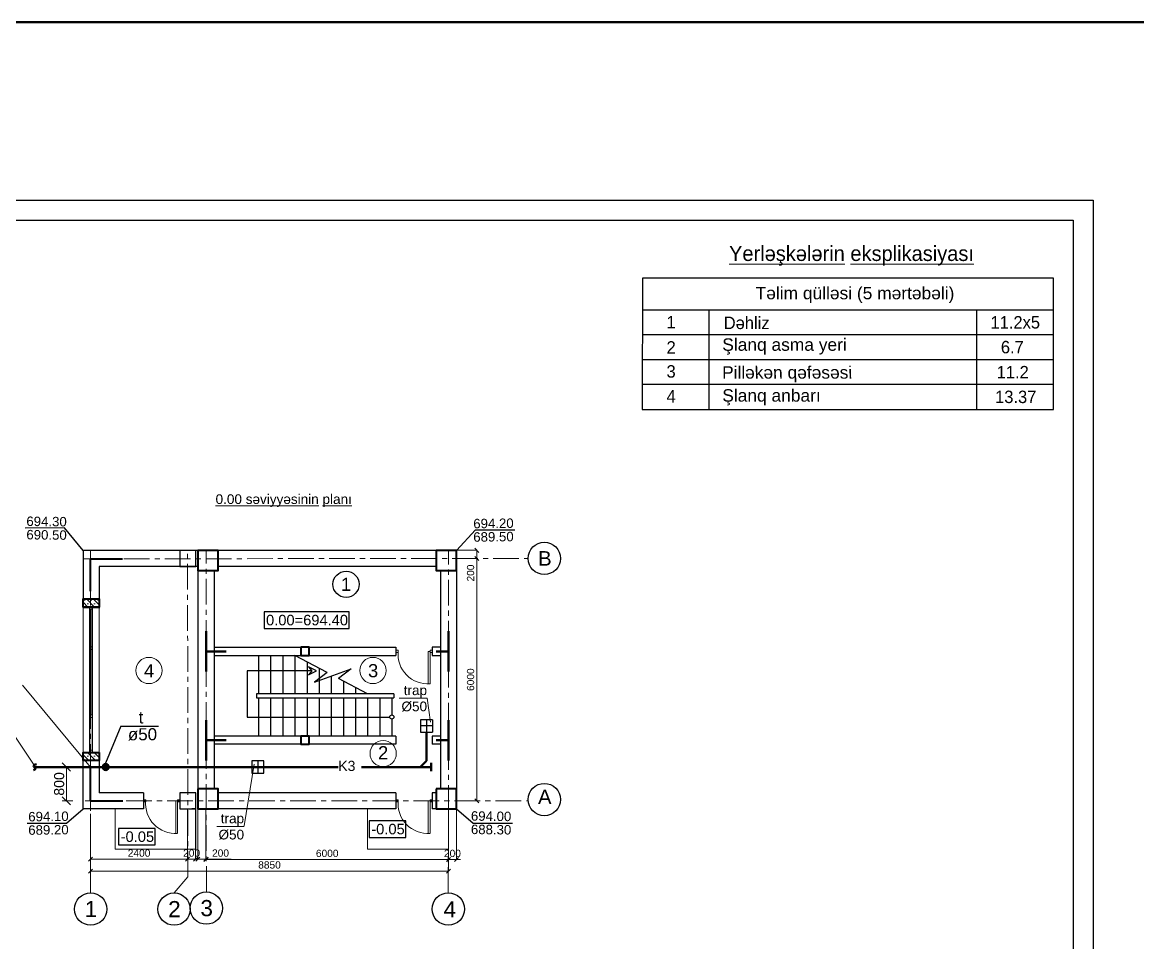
# Model space of a CAD drawing. Header units: millimetres. Extents: x 259548 to 443521, y 209995 to 253019.
# Drawn here: x 320977 to 348583, y 230239 to 253019 of the extents above; entities that cross this region are included whole.
import ezdxf

# ---------------------------------------------------------------- set-up
doc = ezdxf.new("R2010")
doc.units = ezdxf.units.MM
doc.linetypes.add('CENTER', pattern=[50.8, 31.75, -6.35, 6.35, -6.35])
for name, color, linetype, lineweight in [('-K1', 118, 'Continuous', 50), ('cədvəl xətti-20', 7, 'Continuous', 25), ('cədvəl xətti-25', 7, 'Continuous', 25), ('Layer2', 7, 'Continuous', 13), ('Otaqların işarə rəqəminin dairəsi', 124, 'Continuous', 30), ('S0', 172, 'Continuous', 50), ('Xar. ölcülər.-1', 230, 'Continuous', 15), ('Xarici divarlar', 222, 'Continuous', 25), ('Yazı', 7, 'Continuous', 15), ('аракясмя', 130, 'Continuous', 20), ('колонна', 50, 'Continuous', 40), ('окна', 150, 'Continuous', 15), ('оси', 85, 'CENTER', 9), ('размер', 90, 'Continuous', 40), ('стены', 32, 'Continuous', 40)]:
    doc.layers.add(name, color=color, linetype=linetype, lineweight=lineweight)
doc.layers.add('Калонлар', color=7, linetype='Continuous')
doc.styles.add('ARIAL', font='arial.ttf')
doc.styles.add('Arial AzLat', font='AZLTM.TTF', dxfattribs={"height": 300})
doc.styles.add('Arial-065-0', font='arial.ttf', dxfattribs={"width": 0.65})
doc.styles.get("Standard").update_dxf_attribs({"font": 'arial.ttf'})
doc.styles.add('style5', font='times.ttf', dxfattribs={"height": 400})
doc.styles.add('Times New  Roman', font='times.ttf')
doc.dimstyles.new('250', dxfattribs={"dimtxt": 370, "dimasz": 100, "dimexe": 1.25, "dimexo": 0.625, "dimgap": 60, "dimtad": 1, "dimtxsty": 'Times New  Roman', "dimblk": 'OBLIQUE', "dimcen": 2.5, "dimadec": 0, "dimazin": 0, "dimtfac": 1, "dimtix": 1, "dimtmove": 0, "dimatfit": 3, "dimldrblk": 'OBLIQUE', "dimfxl": 1, "dimlwd": 0, "dimlwe": 0, "dimarcsym": 0})
doc.dimstyles.new('Копия ISO-25', dxfattribs={"dimtxt": 250, "dimasz": 200, "dimexe": 100, "dimexo": 300, "dimgap": 50, "dimtad": 1, "dimtxsty": 'Standard', "dimblk": 'OBLIQUE', "dimcen": 50, "dimadec": 0, "dimazin": 0, "dimtfac": 1, "dimtmove": 0, "dimatfit": 3, "dimfxl": 1.25, "dimlwd": 5, "dimlwe": 5, "dimarcsym": 0})

# ---------------------------------------------------------------- blocks, each defined once
blk = doc.blocks.new('Гапы 800')
at = {"layer": 'окна'}
for p, q in [((738398, 437154), (738398, 437869)), ((738436, 437871), (738436, 437154)), ((738436, 437154), (738398, 437154))]:
    blk.add_line(p, q, dxfattribs=at)
for points in [[(738348, 437179), (738348, 437129), (738398, 437129), (738398, 437179)], [(739098, 437179), (739098, 437129), (739148, 437129), (739148, 437179)]]:
    blk.add_lwpolyline(points, close=True, dxfattribs=at)
blk.add_arc((738445, 437215), 656, 354.6709, 94.1137, dxfattribs=at)
blk = doc.blocks.new('_Oblique')
at = {"color": 0, "linetype": 'ByBlock', "lineweight": -2}
blk.add_line((-0.5, -0.5), (0.5, 0.5), dxfattribs=at)
blk = doc.blocks.new('*D73')
at = {"layer": 'Defpoints', "color": 0, "transparency": 16777216}
for p in [(331723, 239950), (331723, 239748), (332223, 239748)]:
    blk.add_point(p, dxfattribs=at)
at = {"layer": 'Xar. ölcülər.-1', "color": 0, "lineweight": 0, "transparency": 16777216}
for p, q in [((331724, 239950), (332224, 239950)), ((332223, 239950), (332223, 239748)), ((331724, 239748), (332224, 239748)), ((332223, 239748), (332223, 239128))]:
    blk.add_line(p, q, dxfattribs=at)
at = {"layer": 'Xar. ölcülər.-1', "color": 0, "lineweight": 0, "transparency": 16777216, "xscale": 100, "yscale": 100, "zscale": 100}
for p, rotation in [((332223, 239950), 90), ((332223, 239748), 270)]:
    blk.add_blockref('_Oblique', p, dxfattribs=dict(at, rotation=rotation))
at = {"layer": 'Xar. ölcülər.-1', "color": 0, "lineweight": 20, "transparency": 16777216, "insert": (332072, 239388), "char_height": 180, "attachment_point": 5, "rotation": 90, "style": 'ARIAL'}
blk.add_mtext('{\\fArial|b0|i0|c238|p34;200}', dxfattribs=at)
blk = doc.blocks.new('*D74')
at = {"layer": 'Defpoints', "color": 0, "transparency": 16777216}
for p in [(331723, 239748), (331723, 233750), (332223, 233750)]:
    blk.add_point(p, dxfattribs=at)
at = {"layer": 'Xar. ölcülər.-1', "color": 0, "lineweight": 0, "transparency": 16777216}
for p, q in [((331724, 239748), (332224, 239748)), ((332223, 239748), (332223, 233750)), ((331724, 233750), (332224, 233750))]:
    blk.add_line(p, q, dxfattribs=at)
at = {"layer": 'Xar. ölcülər.-1', "color": 0, "lineweight": 0, "transparency": 16777216, "xscale": 100, "yscale": 100, "zscale": 100}
for p, rotation in [((332223, 239748), 90), ((332223, 233750), 270)]:
    blk.add_blockref('_Oblique', p, dxfattribs=dict(at, rotation=rotation))
at = {"layer": 'Xar. ölcülər.-1', "color": 0, "lineweight": 20, "transparency": 16777216, "insert": (332072, 236749), "char_height": 180, "attachment_point": 5, "rotation": 90, "style": 'ARIAL'}
blk.add_mtext('{\\fArial|b0|i0|c238|p34;6000}', dxfattribs=at)
blk = doc.blocks.new('*D75')
at = {"layer": 'Defpoints', "color": 0, "transparency": 16777216}
for p in [(331523, 233550), (331723, 233550), (331523, 232296)]:
    blk.add_point(p, dxfattribs=at)
at = {"layer": 'Xar. ölcülər.-1', "color": 0, "lineweight": 0, "transparency": 16777216}
for p, q in [((331523, 233549), (331523, 232295)), ((331723, 233549), (331723, 232295)), ((331523, 232296), (331423, 232296)), ((331723, 232296), (331523, 232296)), ((331723, 232296), (331823, 232296))]:
    blk.add_line(p, q, dxfattribs=at)
at = {"layer": 'Xar. ölcülər.-1', "color": 0, "lineweight": 0, "transparency": 16777216, "xscale": 100, "yscale": 100, "zscale": 100}
blk.add_blockref('_Oblique', (331523, 232296), dxfattribs=at)
at = {"layer": 'Xar. ölcülər.-1', "color": 0, "lineweight": 0, "transparency": 16777216, "xscale": 100, "yscale": 100, "zscale": 100, "rotation": 180}
blk.add_blockref('_Oblique', (331723, 232296), dxfattribs=at)
at = {"layer": 'Xar. ölcülər.-1', "color": 0, "lineweight": 20, "transparency": 16777216, "insert": (331623, 232448), "char_height": 180, "attachment_point": 5, "style": 'ARIAL'}
blk.add_mtext('{\\fArial|b0|i0|c238|p34;200}', dxfattribs=at)
blk = doc.blocks.new('*D76')
at = {"layer": 'Defpoints', "color": 0, "transparency": 16777216}
for p in [(325523, 233550), (331523, 233550), (325523, 232296)]:
    blk.add_point(p, dxfattribs=at)
at = {"layer": 'Xar. ölcülər.-1', "color": 0, "lineweight": 0, "transparency": 16777216}
for p, q in [((325523, 233549), (325523, 232295)), ((331523, 233549), (331523, 232295)), ((331523, 232296), (325523, 232296))]:
    blk.add_line(p, q, dxfattribs=at)
at = {"layer": 'Xar. ölcülər.-1', "color": 0, "lineweight": 0, "transparency": 16777216, "xscale": 100, "yscale": 100, "zscale": 100, "rotation": 180}
blk.add_blockref('_Oblique', (325523, 232296), dxfattribs=at)
at = {"layer": 'Xar. ölcülər.-1', "color": 0, "lineweight": 0, "transparency": 16777216, "xscale": 100, "yscale": 100, "zscale": 100}
blk.add_blockref('_Oblique', (331523, 232296), dxfattribs=at)
at = {"layer": 'Xar. ölcülər.-1', "color": 0, "lineweight": 20, "transparency": 16777216, "insert": (328523, 232448), "char_height": 180, "attachment_point": 5, "style": 'ARIAL'}
blk.add_mtext('6000', dxfattribs=at)
blk = doc.blocks.new('*D77')
at = {"layer": 'Defpoints', "color": 0, "transparency": 16777216}
for p in [(325323, 233550), (325523, 233550), (325323, 232304)]:
    blk.add_point(p, dxfattribs=at)
at = {"layer": 'Xar. ölcülər.-1', "color": 0, "lineweight": 0, "transparency": 16777216}
for p, q in [((325323, 233549), (325323, 232303)), ((325523, 233549), (325523, 232303)), ((325323, 232304), (325523, 232304)), ((325523, 232304), (326143, 232304))]:
    blk.add_line(p, q, dxfattribs=at)
at = {"layer": 'Xar. ölcülər.-1', "color": 0, "lineweight": 0, "transparency": 16777216, "xscale": 100, "yscale": 100, "zscale": 100, "rotation": 180}
blk.add_blockref('_Oblique', (325323, 232304), dxfattribs=at)
at = {"layer": 'Xar. ölcülər.-1', "color": 0, "lineweight": 0, "transparency": 16777216, "xscale": 100, "yscale": 100, "zscale": 100}
blk.add_blockref('_Oblique', (325523, 232304), dxfattribs=at)
at = {"layer": 'Xar. ölcülər.-1', "color": 0, "lineweight": 20, "transparency": 16777216, "insert": (325883, 232456), "char_height": 180, "attachment_point": 5, "style": 'ARIAL'}
blk.add_mtext('200', dxfattribs=at)
blk = doc.blocks.new('*D78')
at = {"layer": 'Defpoints', "color": 0, "transparency": 16777216}
for p in [(322667, 233424), (325067, 233550), (322667, 232304)]:
    blk.add_point(p, dxfattribs=at)
at = {"layer": 'Xar. ölcülər.-1', "color": 0, "lineweight": 0, "transparency": 16777216}
for p, q in [((322667, 233424), (322667, 232303)), ((325067, 233549), (325067, 232303)), ((325067, 232304), (322667, 232304))]:
    blk.add_line(p, q, dxfattribs=at)
at = {"layer": 'Xar. ölcülər.-1', "color": 0, "lineweight": 0, "transparency": 16777216, "xscale": 100, "yscale": 100, "zscale": 100, "rotation": 180}
blk.add_blockref('_Oblique', (322667, 232304), dxfattribs=at)
at = {"layer": 'Xar. ölcülər.-1', "color": 0, "lineweight": 0, "transparency": 16777216, "xscale": 100, "yscale": 100, "zscale": 100}
blk.add_blockref('_Oblique', (325067, 232304), dxfattribs=at)
at = {"layer": 'Xar. ölcülər.-1', "color": 0, "lineweight": 20, "transparency": 16777216, "insert": (323867, 232456), "char_height": 180, "attachment_point": 5, "style": 'ARIAL'}
blk.add_mtext('{\\fArial|b0|i0|c238|p34;2400}', dxfattribs=at)
blk = doc.blocks.new('*D79')
at = {"layer": 'Defpoints', "color": 0, "transparency": 16777216}
for p in [(325067, 233550), (325267, 233550), (325067, 232304)]:
    blk.add_point(p, dxfattribs=at)
at = {"layer": 'Xar. ölcülər.-1', "color": 0, "lineweight": 0, "transparency": 16777216}
for p, q in [((325067, 233549), (325067, 232303)), ((325267, 233549), (325267, 232303)), ((325067, 232304), (324967, 232304)), ((325267, 232304), (325067, 232304)), ((325267, 232304), (325367, 232304))]:
    blk.add_line(p, q, dxfattribs=at)
at = {"layer": 'Xar. ölcülər.-1', "color": 0, "lineweight": 0, "transparency": 16777216, "xscale": 100, "yscale": 100, "zscale": 100}
blk.add_blockref('_Oblique', (325067, 232304), dxfattribs=at)
at = {"layer": 'Xar. ölcülər.-1', "color": 0, "lineweight": 0, "transparency": 16777216, "xscale": 100, "yscale": 100, "zscale": 100, "rotation": 180}
blk.add_blockref('_Oblique', (325267, 232304), dxfattribs=at)
at = {"layer": 'Xar. ölcülər.-1', "color": 0, "lineweight": 20, "transparency": 16777216, "insert": (325167, 232456), "char_height": 180, "attachment_point": 5, "style": 'ARIAL'}
blk.add_mtext('200', dxfattribs=at)
blk = doc.blocks.new('*D80')
at = {"layer": 'Defpoints', "color": 0, "transparency": 16777216}
for p in [(322667, 232979), (331523, 232978), (322667, 232011)]:
    blk.add_point(p, dxfattribs=at)
at = {"layer": 'Xar. ölcülər.-1', "color": 0, "lineweight": 0, "transparency": 16777216}
for p, q in [((322667, 232979), (322667, 232010)), ((331523, 232977), (331523, 232010)), ((331523, 232011), (322667, 232011))]:
    blk.add_line(p, q, dxfattribs=at)
at = {"layer": 'Xar. ölcülər.-1', "color": 0, "lineweight": 0, "transparency": 16777216, "xscale": 100, "yscale": 100, "zscale": 100, "rotation": 180}
blk.add_blockref('_Oblique', (322667, 232011), dxfattribs=at)
at = {"layer": 'Xar. ölcülər.-1', "color": 0, "lineweight": 0, "transparency": 16777216, "xscale": 100, "yscale": 100, "zscale": 100}
blk.add_blockref('_Oblique', (331523, 232011), dxfattribs=at)
at = {"layer": 'Xar. ölcülər.-1', "color": 0, "lineweight": 20, "transparency": 16777216, "insert": (327095, 232162), "char_height": 180, "attachment_point": 5, "style": 'ARIAL'}
blk.add_mtext('{\\fArial|b0|i0|c238|p34;8850}', dxfattribs=at)
blk = doc.blocks.new('*D81')
at = {"color": 0, "lineweight": 5, "transparency": 16777216}
for p, q in [((322230, 234587), (321967, 234587)), ((322067, 233750), (322067, 234587)), ((322230, 233750), (321967, 233750))]:
    blk.add_line(p, q, dxfattribs=at)
at = {"layer": 'Defpoints', "color": 0, "transparency": 16777216}
for p in [(322067, 234587), (322530, 234587), (322530, 233750)]:
    blk.add_point(p, dxfattribs=at)
at = {"color": 0, "lineweight": 5, "transparency": 16777216, "xscale": 200, "yscale": 200, "zscale": 200}
for p, rotation in [((322067, 234587), 90), ((322067, 233750), 270)]:
    blk.add_blockref('_Oblique', p, dxfattribs=dict(at, rotation=rotation))
at = {"color": 0, "transparency": 16777216, "insert": (321889, 234168), "char_height": 250, "attachment_point": 5, "rotation": 90}
blk.add_mtext('{\\fArial|b0|i0|c238|p34;800}', dxfattribs=at)

msp = doc.modelspace()

# ---------------------------------------------------------------- hatches: boundary and pattern name
at = {"layer": '-K1'}
msp.add_hatch(color=256, dxfattribs=at).paths.add_polyline_path([(323043.019, 234511.605, -1), (323043.019, 234661.605, -1)])
at = {"layer": 'размер', "lineweight": 20}
h = msp.add_hatch(dxfattribs=at)
h.set_pattern_fill('SACNCR', color=0, scale=50, angle=270, style=0)
h.set_pattern_definition([(315, (585775.35, 183483.98), (84.1899, 84.1899), []), (315, (585775.35, 183399.79), (84.1899, 84.1899), [0, -119.0625])])
h.paths.add_polyline_path([(322478.968, 238745.74), (322478.968, 238545.74), (322878.968, 238545.74), (322878.968, 238745.74)])
h = msp.add_hatch(dxfattribs=at)
h.set_pattern_fill('SACNCR', color=0, scale=50, angle=270, style=0)
h.set_pattern_definition([(315, (585775.35, 187283.98), (84.1899, 84.1899), []), (315, (585775.35, 187199.79), (84.1899, 84.1899), [0, -119.0625])])
h.paths.add_polyline_path([(322478.968, 234945.74), (322478.968, 234745.74), (322878.968, 234745.74), (322878.968, 234945.74)])

# ---------------------------------------------------------------- linework, layer by layer
at = {"layer": '-K1', "lineweight": -3}
for q in [(322995.301, 234586.605), (324347.678, 235600.462)]:
    msp.add_line((323416.463, 235600.462), q, dxfattribs=at)
at = {"layer": '-K1', "color": 7, "lineweight": 25}
for p, q in [((331129.149, 235752.23), (330829.149, 235752.23)), ((330829.149, 235752.23), (330829.149, 235452.23)), ((331129.149, 235602.23), (330829.149, 235602.23)), ((330979.149, 235752.23), (330979.149, 235452.23)), ((331129.149, 235752.23), (331129.149, 235452.23)), ((330829.149, 235452.23), (331129.149, 235452.23)), ((326953.55, 234736.605), (326653.55, 234736.605)), ((326653.55, 234736.605), (326653.55, 234436.605)), ((326803.55, 234736.605), (326803.55, 234436.605)), ((326953.55, 234436.605), (326953.55, 234736.605)), ((326953.55, 234586.605), (326653.55, 234586.605)), ((326653.55, 234436.605), (326953.55, 234436.605))]:
    msp.add_line(p, q, dxfattribs=at)
at = {"layer": '-K1'}
for p, q in [((330979.149, 234743.02), (330979.149, 235452.23)), ((330979.149, 234743.02), (330822.734, 234586.605)), ((331097.645, 234686.605), (331097.645, 234486.605)), ((321273.021, 234586.605), (328797.483, 234586.605)), ((331097.645, 234586.605), (329372.249, 234586.605))]:
    msp.add_line(p, q, dxfattribs=at)
msp.add_circle((323043.019, 234586.605), 75, dxfattribs=at)
msp.add_open_spline([(321324.213, 234655.814), (321289.715, 234645.256), (321215.801, 234622.634), (321337.33, 234537.708), (321277.77, 234516.987), (321254.863, 234509.018)], degree=3, knots=[0, 0, 0, 0, 78.812714537, 168.861648677, 225.139997021, 225.139997021, 225.139997021, 225.139997021], dxfattribs=at)
at = {"color": 0, "lineweight": 9}
for p, q in [((330995.094, 236291.589), (331081.716, 235694.452)), ((326466.341, 233127.119), (326716.678, 234659.54))]:
    msp.add_line(p, q, dxfattribs=at)
at = {"color": 3, "lineweight": 50}
msp.add_lwpolyline([(259548.025, 253019.064), (443520.993, 253019.064), (443520.993, 209995.049), (259548.025, 209995.049)], close=True, dxfattribs=at)
for points in [[(307482.586, 248619.849), (347482.586, 248619.849), (347482.586, 219919.849), (307482.586, 219919.849)], [(309482.586, 248119.849), (346982.586, 248119.849), (346982.586, 220419.849), (309482.586, 220419.849)], [(329068.503, 238425.513), (326960.093, 238425.513), (326960.093, 238017.864), (329068.503, 238017.864)], [(324263.377, 233064.941), (323357.732, 233064.941), (323357.732, 232657.292), (324263.377, 232657.292)], [(330466.094, 233252.342), (329560.449, 233252.342), (329560.449, 232844.693), (330466.094, 232844.693)]]:
    msp.add_lwpolyline(points, close=True)
at = {"lineweight": 20}
msp.add_lwpolyline([(322878.968, 238545.74), (322478.968, 238545.74), (322478.968, 234945.74), (322878.968, 234945.74)], close=True, dxfattribs=at)
at = {"color": 0}
for centre in [(333898.084, 239749.705), (333896.755, 233782.289), (322668.194, 231070.513), (324733.046, 231068.916), (324733.046, 231068.916), (325532.031, 231094.445), (331520.874, 231072.532)]:
    msp.add_circle(centre, 400, dxfattribs=at)
at = {"lineweight": 25}
msp.add_circle((330123.196, 235824.705), 50.657, dxfattribs=at)
at = {"layer": 'cədvəl xətti-20', "linetype": 'Continuous'}
for p, q in [((346499.272, 245898.076), (336322.823, 245898.071)), ((346499.36, 245282.519), (336322.824, 245282.514)), ((346499.36, 245282.519), (336322.911, 245282.514)), ((346499.448, 244666.962), (336322.912, 244666.957)), ((346499.448, 244666.962), (336322.999, 244666.957)), ((346499.433, 244051.405), (336322.984, 244051.4))]:
    msp.add_line(p, q, dxfattribs=at)
at = {"layer": 'cədvəl xətti-25', "linetype": 'Continuous'}
for p, q in [((337980.132, 243435.844), (337980.193, 245898.072)), ((344605.284, 243435.847), (344605.459, 245898.075))]:
    msp.add_line(p, q, dxfattribs=at)
msp.add_lwpolyline([(346499.01, 243435.848), (346499.184, 246687.585), (336322.824, 246687.585), (336322.649, 243435.843), (346499.361, 243435.848)], dxfattribs=at)
at = {"layer": 'Layer2', "color": 0, "lineweight": 25}
for p, q in [((322021.417, 240503.006), (321047.332, 240502.367)), ((322480.465, 239948.262), (322021.417, 240503.006)), ((331721.672, 239948.262), (332193.94, 240455.744)), ((332193.94, 240455.744), (333168.025, 240455.106)), ((328519.425, 236929.474), (327723.196, 237349.705)), ((328205.902, 236686.502), (329116.924, 237014.824)), ((328519.425, 236929.474), (328205.902, 236686.502)), ((329116.924, 237014.824), (328803.793, 236779.39)), ((329523.196, 236399.705), (328803.793, 236779.39)), ((322480.465, 233543.218), (322068.063, 233189.627)), ((331723.196, 233549.705), (332135.598, 233196.115)), ((322068.063, 233189.627), (321093.979, 233190.266)), ((332135.598, 233196.115), (333109.683, 233196.753))]:
    msp.add_line(p, q, dxfattribs=at)
at = {"layer": 'Layer2', "color": 0}
for p, q in [((323273.196, 233549.705), (323273.196, 232549.705)), ((325273.196, 233549.705), (325273.196, 232549.705)), ((331523.196, 233549.705), (331523.196, 232549.705)), ((323273.196, 232549.705), (325273.196, 232549.705)), ((329523.196, 232549.705), (331523.196, 232549.705))]:
    msp.add_line(p, q, dxfattribs=at)
at = {"layer": 'Otaqların işarə rəqəminin dairəsi', "color": 0}
msp.add_circle((328989.052, 239109.211), 325, dxfattribs=at)
at = {"layer": 'Otaqların işarə rəqəminin dairəsi', "color": 0, "lineweight": 18}
for centre in [(324111.619, 236976.341), (329656.052, 236976.341), (329907.71, 234919.719)]:
    msp.add_circle(centre, 325, dxfattribs=at)
at = {"layer": 'S0', "color": 0, "lineweight": 9}
for p, q in [((320980.344, 236610.421), (322665.367, 234586.605)), ((330308.221, 236289.929), (330995.094, 236291.589)), ((320708.893, 235475.918), (321299.356, 234586.605)), ((325787.196, 233118.47), (326466.341, 233118.47))]:
    msp.add_line(p, q, dxfattribs=at)
at = {"layer": 'Xar. ölcülər.-1', "color": 0, "lineweight": 20}
msp.add_line((329523.196, 233549.705), (329523.196, 232549.705), dxfattribs=at)
at = {"layer": 'Xarici divarlar', "color": 0, "lineweight": 30}
for p, q in [((322480.317, 239947.279), (322479.308, 238522.807)), ((325323.196, 239949.648), (322480.675, 239949.648)), ((331223.196, 239949.705), (325823.196, 239949.705)), ((322880.317, 239547.279), (322880.07, 238522.493)), ((325323.196, 239549.648), (322880.317, 239549.648)), ((325323.196, 239449.705), (325323.196, 234049.705)), ((325723.196, 239449.705), (325723.196, 234049.705)), ((331223.196, 239549.705), (325823.196, 239549.705)), ((331323.196, 239449.705), (331323.196, 234049.705)), ((331723.196, 239449.705), (331723.196, 234049.705)), ((325723.196, 237549.705), (330223.196, 237549.705)), ((330223.196, 237549.705), (330223.196, 237349.705)), ((331323.196, 237549.705), (331123.196, 237549.705)), ((331123.196, 237549.705), (331123.196, 237349.705)), ((325723.196, 237349.705), (330223.196, 237349.705)), ((331123.196, 237349.705), (331323.196, 237349.705)), ((330223.196, 235349.705), (325723.196, 235349.705)), ((330223.196, 235349.705), (330223.196, 235149.705)), ((331323.196, 235349.705), (331123.196, 235349.705)), ((331123.196, 235349.705), (331123.196, 235149.705)), ((322879.228, 234945.74), (322878.968, 233949.705)), ((330223.196, 235149.705), (325723.196, 235149.705)), ((331323.196, 235149.705), (331123.196, 235149.705)), ((322476.231, 234745.74), (322475.785, 233549.705)), ((323973.196, 233949.705), (322878.968, 233949.705)), ((323973.196, 233949.705), (323973.196, 233549.705)), ((330223.196, 233949.705), (325823.196, 233949.705)), ((330223.196, 233949.705), (330223.196, 233549.705)), ((323973.196, 233549.705), (322475.785, 233549.705)), ((330223.196, 233549.705), (325323.196, 233549.705))]:
    msp.add_line(p, q, dxfattribs=at)
at = {"layer": 'Xarici divarlar', "color": 0}
for p, q in [((325273.196, 233949.705), (325173.196, 233949.705)), ((325273.196, 233949.705), (325173.196, 233949.705)), ((331223.196, 233949.705), (331123.196, 233949.705)), ((331123.196, 233949.705), (331123.196, 233549.705)), ((325273.196, 233549.705), (325173.196, 233549.705)), ((325273.196, 233549.705), (325173.196, 233549.705)), ((331223.196, 233549.705), (331123.196, 233549.705))]:
    msp.add_line(p, q, dxfattribs=at)
at = {"layer": 'Xarici divarlar', "color": 0, "lineweight": 30}
for points in [[(322716.468, 238545.74), (322641.468, 238545.74), (322641.468, 234945.74), (322716.468, 234945.74)], [(325273.196, 233549.705), (325273.196, 233949.705), (324873.196, 233949.705), (324873.196, 233549.705)]]:
    msp.add_lwpolyline(points, close=True, dxfattribs=at)
at = {"layer": 'аракясмя', "color": 0, "lineweight": 25}
for p, q in [((326823.196, 237349.705), (326823.196, 236399.705)), ((327123.196, 237349.705), (327123.196, 236399.705)), ((327423.196, 237349.705), (327423.196, 236399.705)), ((327723.196, 237349.705), (327723.196, 236399.705)), ((328023.196, 237191.372), (328023.196, 236399.705)), ((328323.196, 237033.039), (328323.196, 236399.705)), ((328623.196, 236836.89), (328623.196, 236399.705)), ((328923.196, 236716.372), (328923.196, 236399.705)), ((330173.196, 236399.705), (326773.196, 236399.705)), ((326773.196, 236399.705), (326773.196, 236299.705)), ((329223.196, 236558.039), (329223.196, 236399.705)), ((330173.196, 236399.705), (330173.196, 236299.705)), ((326773.196, 236299.705), (330173.196, 236299.705)), ((326823.196, 236299.705), (326823.196, 235349.705)), ((327123.196, 236299.705), (327123.196, 235349.705)), ((327423.196, 236299.705), (327423.196, 235349.705)), ((327723.196, 236299.705), (327723.196, 235349.705)), ((328023.196, 236299.705), (328023.196, 235349.705)), ((328323.196, 236299.705), (328323.196, 235349.705)), ((328623.196, 236299.705), (328623.196, 235349.705)), ((328923.196, 236299.705), (328923.196, 235349.705)), ((329223.196, 236299.705), (329223.196, 235349.705)), ((329523.196, 236299.705), (329523.196, 235349.705)), ((329823.196, 236299.705), (329823.196, 235349.705)), ((330123.196, 236299.705), (330123.196, 235875.362)), ((330123.196, 235774.048), (330123.196, 235349.705))]:
    msp.add_line(p, q, dxfattribs=at)
at = {"layer": 'аракясмя', "color": 0}
msp.add_line((330173.196, 236399.705), (330173.196, 236299.705), dxfattribs=at)
at = {"layer": 'Калонлар', "color": 0, "lineweight": 50}
for p, q in [((325526.649, 237449.522), (325526.649, 237949.522)), ((331522.511, 237449.596), (331522.511, 237949.596)), ((326025.964, 237449.659), (325526.649, 237449.522)), ((325526.649, 237449.631), (325526.649, 236949.631)), ((331223.196, 237449.678), (331522.511, 237449.596)), ((331522.511, 237449.705), (331522.511, 236949.705)), ((325526.649, 235249.522), (325526.649, 235749.522)), ((331522.511, 235249.596), (331522.511, 235749.596)), ((326025.964, 235249.659), (325526.649, 235249.522)), ((325526.649, 235249.631), (325526.649, 234749.631)), ((331223.196, 235249.678), (331522.511, 235249.596)), ((331522.511, 235249.705), (331522.511, 234749.705))]:
    msp.add_line(p, q, dxfattribs=at)
at = {"layer": 'Калонлар', "color": 0}
msp.add_line((330223.196, 233549.705), (330223.196, 233549.705), dxfattribs=at)
for points in [[(325273.196, 239548.138), (325273.196, 239948.138), (324873.196, 239948.138), (324873.196, 239548.138)], [(325823.196, 239449.705), (325823.196, 239949.705), (325323.196, 239949.705), (325323.196, 239449.705)], [(331723.196, 239449.705), (331723.196, 239949.705), (331223.196, 239949.705), (331223.196, 239449.705)], [(325823.196, 233549.705), (325823.196, 234049.705), (325323.196, 234049.705), (325323.196, 233549.705)], [(331723.196, 233549.705), (331723.196, 234049.705), (331223.196, 234049.705), (331223.196, 233549.705)]]:
    msp.add_lwpolyline(points, close=True, dxfattribs=at)
at = {"layer": 'колонна', "color": 0}
for p, q in [((322659.9, 239739.918), (322659.9, 238939.918)), ((322659.9, 239739.918), (323459.9, 239739.918)), ((322666.126, 233749.705), (322666.126, 234549.705)), ((322666.126, 233749.705), (323466.126, 233749.705))]:
    msp.add_line(p, q, dxfattribs=at)
for points in [[(322878.968, 238745.74), (322878.968, 238545.74), (322478.968, 238545.74), (322478.968, 238745.74), (322878.968, 238745.74)], [(322878.968, 234945.74), (322878.968, 234745.74), (322478.968, 234745.74), (322478.968, 234945.74), (322878.968, 234945.74)]]:
    msp.add_lwpolyline(points, dxfattribs=at)
at = {"layer": 'окна', "color": 0, "lineweight": 9}
for p, q in [((322641.468, 235009.751), (322641.467, 238481.729)), ((322671.468, 235875.739), (322671.468, 238481.729)), ((322716.468, 238491.729), (322716.468, 234999.751))]:
    msp.add_line(p, q, dxfattribs=at)
for points in [[(322641.468, 238481.729), (322641.468, 238545.74), (322716.468, 238545.74), (322716.468, 238491.729), (322671.468, 238491.729), (322671.468, 238481.729), (322641.468, 238481.729)], [(322716.468, 237497.546), (322716.468, 237557.546), (322671.468, 237557.545), (322671.468, 237567.545), (322641.468, 237567.545), (322641.468, 237487.546), (322671.468, 237487.546), (322671.468, 237497.546), (322716.468, 237497.546)], [(322716.468, 235815.74), (322716.468, 235875.74), (322671.468, 235875.739), (322671.468, 235885.739), (322641.468, 235885.739), (322641.468, 235805.74), (322671.468, 235805.74), (322671.468, 235815.74), (322716.468, 235815.74)], [(322641.468, 235009.751), (322641.468, 234945.74), (322716.468, 234945.74), (322716.468, 234999.751), (322671.468, 234999.751), (322671.468, 235009.751), (322641.468, 235009.751)]]:
    msp.add_lwpolyline(points, dxfattribs=at)
at = {"layer": 'оси', "color": 0, "linetype": 'CENTER', "ltscale": 20}
for p, q in [((322668.194, 231470.572), (322660.502, 239949.648)), ((325074.724, 231865.23), (325067.392, 239948.074)), ((325532.031, 231494.445), (325524.698, 239948.074)), ((331520.874, 231472.532), (331523.196, 239949.705)), ((322474.887, 239739.751), (333498.084, 239749.705)), ((322530.321, 233749.705), (333498.084, 233749.705)), ((324733.046, 231468.916), (325074.724, 231865.23))]:
    msp.add_line(p, q, dxfattribs=at)
at = {"layer": 'размер', "color": 0}
for points in [[(325323.196, 239949.705), (325323.196, 239449.705), (325823.196, 239449.705), (325823.196, 239949.705)], [(331223.196, 239949.705), (331223.196, 239449.705), (331723.196, 239449.705), (331723.196, 239949.705)], [(325323.196, 234049.705), (325323.196, 233549.705), (325823.196, 233549.705), (325823.196, 234049.705)], [(331223.196, 234049.705), (331223.196, 233549.705), (331723.196, 233549.705), (331723.196, 234049.705)]]:
    msp.add_lwpolyline(points, close=True, dxfattribs=at)
at = {"layer": 'размер', "color": 0, "lineweight": 25}
for points in [[(328140.167, 236969.583), (326541.471, 236969.583), (326541.471, 235824.705), (326541.494, 235824.705)], [(328140.167, 236969.583), (328064.038, 236870.336), (328259.291, 236969.583), (328064.038, 237068.83), (328140.167, 236969.583)], [(326541.494, 235824.705), (330072.539, 235824.705)]]:
    msp.add_lwpolyline(points, dxfattribs=at)
at = {"layer": 'стены', "color": 0, "ltscale": 10}
msp.add_line((322478.968, 238545.74), (322878.968, 238545.74), dxfattribs=at)
at = {"layer": 'стены', "color": 0}
for points in [[(327873.196, 237549.705), (327873.196, 237349.705), (328073.196, 237349.705), (328073.196, 237549.705), (327873.196, 237549.705)], [(327873.196, 235349.705), (327873.196, 235149.705), (328073.196, 235149.705), (328073.196, 235349.705), (327873.196, 235349.705)]]:
    msp.add_lwpolyline(points, dxfattribs=at)

# ---------------------------------------------------------------- block references
at = {"layer": 'размер', "color": 0, "xscale": 1.125, "yscale": 1.125, "zscale": 1.125, "rotation": 180}
for p in [(1161765.18, 729248.156), (1155515.18, 725548.156), (1161765.18, 725548.156)]:
    msp.add_blockref('Гапы 800', p, dxfattribs=at)

# ---------------------------------------------------------------- texts
at = {"layer": '-K1', "attachment_point": 3, "style": 'ARIAL'}
for s, width, insert, char_height in [('{\\fArial|b0|i0|c238|p34;t}', 19237.74148, (323974.236, 235965.11), 300), ('{\\fArial|b0|i0|c238|p34;K3}', 575.10644, (329221.809, 234740.153), 250)]:
    msp.add_mtext_dynamic_manual_height_columns(s, width=width, gutter_width=2000, heights=[0], dxfattribs=dict(at, insert=insert, char_height=char_height))
at = {"layer": '-K1', "insert": (324311.914, 235548.143), "char_height": 300, "width": 19237.74148, "attachment_point": 3, "style": 'ARIAL'}
msp.add_mtext('ø50', dxfattribs=at)
at = {"color": 0, "attachment_point": 1}
for s, heights, insert, char_height in [('{\\fArial|b0|i0|c238|p34;B}', [0], (333743.689, 239930.358, 480), 360), ('{\\fArial|b0|i0|c238|p34;A}', [0], (333740.362, 234027.875, 480), 360), ('\\pxqc;1', [400], (322064.028, 231270.976, 480), 400), ('\\pxqc;2', [400], (324128.88, 231269.38, 480), 400), ('\\pxqc;3', [400], (324927.865, 231294.908, 480), 400), ('\\pxqc;4', [0], (330945.407, 231265.751, 480), 400)]:
    msp.add_mtext_dynamic_manual_height_columns(s, width=1224.38447, gutter_width=1, heights=heights, dxfattribs=dict(at, insert=insert, char_height=char_height))
at = {"char_height": 240, "attachment_point": 3, "style": 'ARIAL'}
for s, insert in [('{\\fArial|b0|i0|c238|p34;trap\\P}Ø50 ', (330995.094, 236607.387)), ('trap\\PØ50 ', (326466.341, 233434.269))]:
    msp.add_mtext(s, dxfattribs=dict(at, insert=insert))
at = {"layer": 'Layer2', "color": 0, "lineweight": 25, "char_height": 233.96371, "style": 'style5'}
for s, insert, attachment_point, rotation in [('{\\fArial|b0|i0|c0|p34;694.30}', (321079.004, 240787.514), 1, 359.2530986), ('{\\fArial|b0|i0|c0|p34;694.20}', (333136.354, 240740.253), 3, 0.7469014), ('{\\fArial|b0|i0|c0|p34;690.50}', (321079.004, 240456.228), 1, 359.2530986), ('{\\fArial|b0|i0|c0|p34;689.50}', (333136.354, 240408.966), 3, 0.7469014), ('{\\fArial|b0|i0|c0|p34;694.10}', (321125.65, 233236.405), 7, 0.7469014), ('{\\fArial|b0|i0|c0|p34;69\\fArial|b0|i0|c238|p34;4\\fArial|b0|i0|c0|p34;.00}', (333078.012, 233242.893), 9, 359.2530986), ('{\\fArial|b0|i0|c0|p34;689.20}', (321125.65, 232905.119), 7, 0.7469014), ('{\\fArial|b0|i0|c0|p34;688.30}', (333078.012, 232911.607), 9, 359.2530986)]:
    msp.add_mtext_dynamic_manual_height_columns(s, width=801.26308, gutter_width=1169.819, heights=[0], dxfattribs=dict(at, insert=insert, attachment_point=attachment_point, rotation=rotation))
at = {"layer": 'Xar. ölcülər.-1', "color": 0, "insert": (329133.498, 241024.594), "char_height": 240, "attachment_point": 9, "style": 'Arial AzLat'}
msp.add_mtext_dynamic_manual_height_columns('{\\fArial|b0|i0|c204|p34;\\L0.00 s\\fArial|b0|i0|c238|p34;əviyyəsinin planı}', width=4159.25561, gutter_width=1200, heights=[0], dxfattribs=at)
at = {"layer": 'Yazı', "linetype": 'Continuous', "insert": (341499.64, 247240.872), "char_height": 373.60102, "attachment_point": 5, "style": 'Arial-065-0'}
msp.add_mtext('\\A2;{\\W0.95;\\LYerl\\fArial|b0|i0|c238|p34;əşkələrin eksplikasiyası}', dxfattribs=at)
at = {"layer": 'Yazı', "style": 'Arial-065-0'}
for s, insert, char_height, attachment_point in [('{\\fArial|b0|i0|c238|p34;\\W1;Təlim qülləsi (5 mərtəbəli)}', (339126.437, 246070.497), 307.67143, 7), ('\\A2;{\\fArial|b0|i0|c238|p34;\\W0.95;1}', (337035.593, 245599.323), 307.67143, 5), ('\\A2;\\pxt0.85466;{\\fArial|b0|i0|c238|p34;\\W0.95;Dəhliz}', (338337.411, 245421.801), 307.67143, 7), ('\\A2;{\\W0.95;11.2х5}', (344940.499, 245435.286), 307.67143, 7), ('{\\fArial|b0|i0|c238|p34;\\W1;Şlanq asma yeri}', (338301.208, 244793.985), 307.67143, 7), ('\\A2;{\\fArial|b0|i0|c238|p34;\\W0.95;2}', (337035.593, 244972.834), 307.67143, 5), ('\\A2;{\\W0.95;6.7}', (345196.899, 244821.63), 307.67143, 7), ('\\A2;{\\fArial|b0|i0|c238|p34;\\W0.95;3}', (337035.593, 244376.658), 307.67143, 5), ('{\\fArial|b0|i0|c238|p34;\\W1;Pill\\fArial|b0|i0|c204|p34;\\Q-2;ə\\fArial|b0|i0|c238|p34;k\\fArial|b0|i0|c204|p34;ə\\fArial|b0|i0|c238|p34;n q\\fArial|b0|i0|c204|p34;ə\\fArial|b0|i0|c238|p34;f\\fArial|b0|i0|c204|p34;ə\\fArial|b0|i0|c238|p34;s\\fArial|b0|i0|c204|p34;ə\\fArial|b0|i0|c238|p34;si}', (338296.593, 244107.062), 307.671426, 7), ('\\A2;{\\W0.95;11.2}', (345092.614, 244206.073), 307.67143, 7), ('\\A2;{\\fArial|b0|i0|c238|p34;\\W0.95;4}', (337035.594, 243761.101), 307.67143, 5), ('{\\fArial|b0|i0|c238|p34;\\W1;Şlanq anbarı}', (338301.177, 243535.29), 307.67143, 7), ('\\A2;{\\W0.95;1\\fArial|b0|i0|c238|p34;3.37}', (345054.089, 243590.517), 307.67143, 7)]:
    msp.add_mtext(s, dxfattribs=dict(at, insert=insert, char_height=char_height, attachment_point=attachment_point))
at = {"layer": 'Yazı', "color": 0, "attachment_point": 5, "style": 'Arial-065-0'}
for s, insert, char_height in [('\\A2;{\\fArial|b0|i0|c238|p34;\\W1;1}', (328989.052, 239109.211), 325), ('\\A2;{\\fArial|b0|i0|c238|p34;\\W1;0.00=\\fArial|b0|i0|c204|p34;694.40}', (328024.125, 238221.987), 260), ('\\A2;{\\fArial|b0|i0|c238|p34;\\W1;4}', (324115.032, 236969.328), 325), ('\\A2;{\\fArial|b0|i0|c238|p34;\\W1;3}', (329659.465, 236969.328), 325), ('\\A2;{\\fArial|b0|i0|c238|p34;\\W1;2}', (329907.565, 234940.524), 325), ('\\A2;{\\W1;-0\\fArial|b0|i0|c238|p34;.\\fArial|b0|i0|c204|p34;0\\fArial|b0|i0|c238|p34;5}', (330027.89, 233048.816), 260), ('\\A2;{\\W1;-0\\fArial|b0|i0|c238|p34;.\\fArial|b0|i0|c204|p34;0\\fArial|b0|i0|c238|p34;5}', (323825.173, 232861.415), 260)]:
    msp.add_mtext(s, dxfattribs=dict(at, insert=insert, char_height=char_height))

# ---------------------------------------------------------------- dimensions: what is measured, and where the dimension line sits
dim = msp.add_linear_dim(base=(322066.96, 234586.605), p1=(322530.321, 233749.705), p2=(322530.321, 234586.605), angle=90, text='{\\fArial|b0|i0|c238|p34;800}', dimstyle='Копия ISO-25')
dim.commit()
dim.dimension.update_dxf_attribs({"geometry": '*D81', "text_midpoint": (321889.317, 234168.155)})
at = {"layer": 'Xar. ölcülər.-1', "color": 0, "lineweight": 20}
for base, p1, p2, angle, text, picture, middle in [((332223.433, 239748.102), (331723.196, 239949.705), (331723.196, 239748.102), 270, '{\\fArial|b0|i0|c238|p34;200}', '*D73', (332223.433, 239388.027)), ((322666.94, 232303.977), (325067.241, 233549.881), (322666.94, 233424.138), 180, '{\\fArial|b0|i0|c238|p34;2400}', '*D78', (323867.091, 232303.977))]:
    dim = msp.add_linear_dim(base=base, p1=p1, p2=p2, angle=angle, text=text, dimstyle='250', override={"dimtxt": 180, "dimexe": 1, "dimtxsty": 'ARIAL'}, dxfattribs=at)
    dim.commit()
    dim.dimension.update_dxf_attribs({"geometry": picture, "text_midpoint": middle, "dimtype": 160})
for base, p1, p2, angle, text, picture, middle in [((332223.433, 233749.705), (331723.196, 239748.102), (331723.196, 233749.705), 270, '{\\fArial|b0|i0|c238|p34;6000}', '*D74', (332071.529, 236748.904)), ((331523.196, 232295.837), (331723.235, 233549.705), (331523.196, 233549.705), 180, '{\\fArial|b0|i0|c238|p34;200}', '*D75', (331623.216, 232447.74)), ((322666.825, 232010.57), (331523.04, 232977.556), (322666.825, 232979.437), 180, '{\\fArial|b0|i0|c238|p34;8850}', '*D80', (327094.932, 232162.473))]:
    dim = msp.add_linear_dim(base=base, p1=p1, p2=p2, angle=angle, text=text, dimstyle='250', override={"dimtxt": 180, "dimexe": 1, "dimtxsty": 'ARIAL'}, dxfattribs=at)
    dim.commit()
    dim.dimension.update_dxf_attribs({"geometry": picture, "text_midpoint": middle})
for base, p1, p2, picture, middle in [((325067.305, 232303.977), (325267.305, 233549.705), (325067.305, 233549.705), '*D79', (325167.305, 232455.88)), ((325523.196, 232295.837), (331523.196, 233549.705), (325523.196, 233549.705), '*D76', (328523.196, 232447.74))]:
    dim = msp.add_linear_dim(base=base, p1=p1, p2=p2, angle=180, dimstyle='250', override={"dimtxt": 180, "dimexe": 1, "dimtxsty": 'ARIAL'}, dxfattribs=at)
    dim.commit()
    dim.dimension.update_dxf_attribs({"geometry": picture, "text_midpoint": middle})
dim = msp.add_linear_dim(base=(325323.196, 232303.977), p1=(325523.196, 233549.705), p2=(325323.196, 233549.705), angle=180, dimstyle='250', override={"dimtxt": 180, "dimexe": 1, "dimtxsty": 'ARIAL'}, dxfattribs=at)
dim.commit()
dim.dimension.update_dxf_attribs({"geometry": '*D77', "text_midpoint": (325883.271, 232303.977), "dimtype": 160})

doc.saveas('drawing.dxf')
